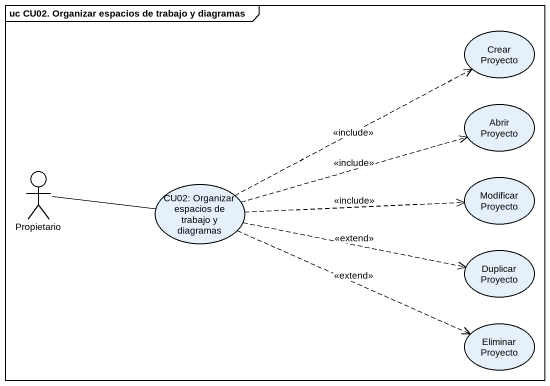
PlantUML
@startuml
mainframe uc CU02. Organizar espacios de trabajo y diagramas
usecase "Crear Proyecto" as Crear_Proyecto
usecase "Abrir Proyecto" as Abrir_Proyecto
actor Propietario
usecase "Modificar Proyecto" as Modificar_Proyecto
usecase "CU02: Organizar espacios de trabajo y diagramas" as CU02_Organizar_espacios_de
usecase "Duplicar Proyecto" as Duplicar_Proyecto
usecase "Eliminar Proyecto" as Eliminar_Proyecto
Propietario -right- CU02_Organizar_espacios_de
CU02_Organizar_espacios_de .right.> Crear_Proyecto : <<include>>
CU02_Organizar_espacios_de .right.> Abrir_Proyecto : <<include>>
CU02_Organizar_espacios_de .right.> Modificar_Proyecto : <<include>>
CU02_Organizar_espacios_de .right.> Duplicar_Proyecto : <<extend>>
CU02_Organizar_espacios_de .right.> Eliminar_Proyecto : <<extend>>
@enduml
